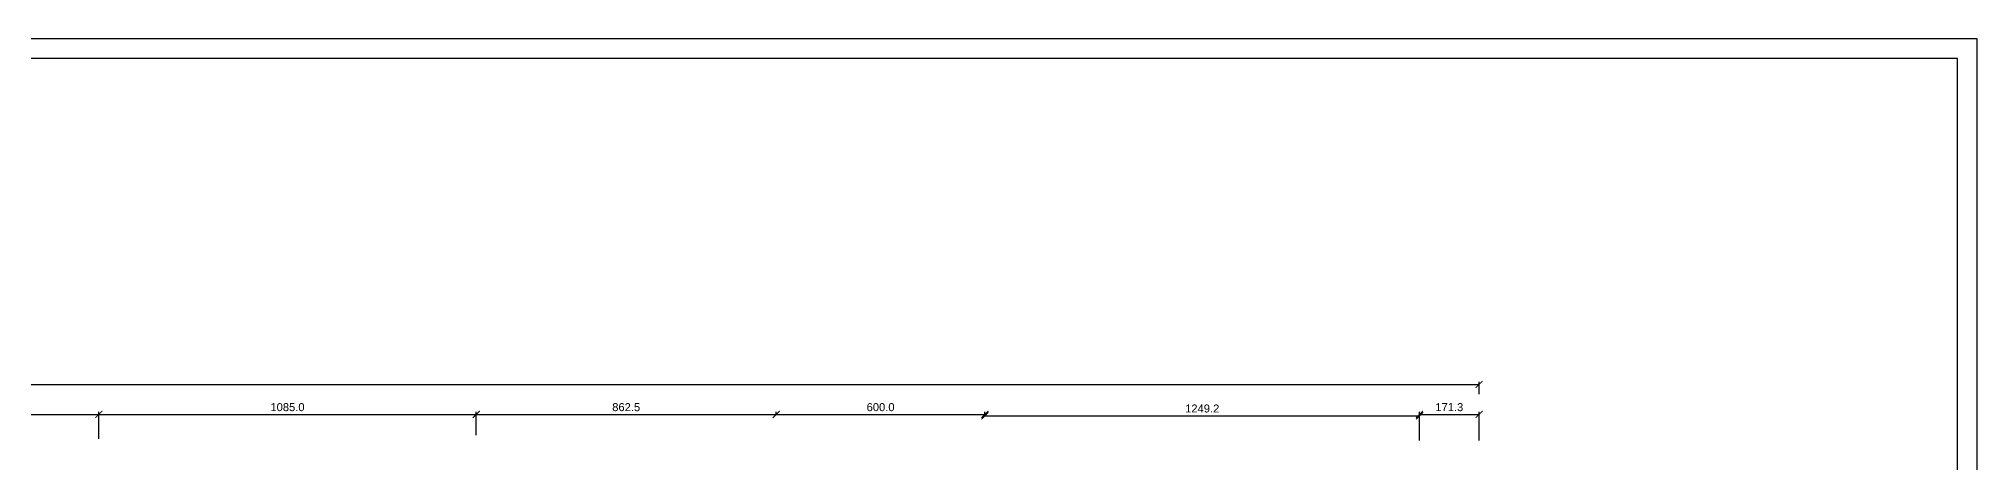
# Model space of a CAD drawing. Extents: x 53439 to 79867, y -144071 to -73305.
# Drawn here: x 68697 to 74269, y -136049 to -134833 of the extents above; entities that cross this region are included whole.
import ezdxf

# ---------------------------------------------------------------- set-up
doc = ezdxf.new("R2010")
doc.units = 0
doc.header["$LTSCALE"] = 0.1
doc.header["$MEASUREMENT"] = 0
doc.header["$PDMODE"] = 35
doc.header["$PDSIZE"] = -0.8
doc.layers.get('DEFPOINTS').update_dxf_attribs({"linetype": 'CONTINUOUS'})
for name, color, linetype in [('BOR', 200, 'CONTINUOUS'), ('BOR1', 230, 'CONTINUOUS'), ('WALL', 6, 'CONTINUOUS'), ('WIN', 102, 'CONTINUOUS')]:
    doc.layers.add(name, color=color, linetype=linetype)
doc.styles.add('1MM', font='arial.ttf')
doc.dimstyles.new('KRI', dxfattribs={"dimtxt": 23, "dimasz": 20, "dimexe": 7, "dimexo": 0, "dimgap": 9, "dimtad": 1, "dimdec": 1, "dimzin": 1, "dimtxsty": '1MM', "dimblk": 'ARCHTICK', "dimcen": 0.5, "dimclrd": 252, "dimclre": 252, "dimclrt": 7, "dimaunit": 1, "dimadec": 8, "dimazin": 3, "dimtfac": 1, "dimtdec": 1, "dimtmove": 0, "dimatfit": 3})

# ---------------------------------------------------------------- blocks, each defined once
blk = doc.blocks.new('_ARCHTICK')
at = {"layer": 'WALL', "color": 0, "const_width": 0.15}
blk.add_lwpolyline([(-0.5, -0.5), (0.5, 0.5)], dxfattribs=at)
blk = doc.blocks.new('*D391')
at = {"layer": 'DEFPOINTS', "color": 0, "linetype": 'CONTINUOUS', "ltscale": 0.1}
for p in [(68869.3, -135911.6), (67784.3, -135972), (68869.3, -135981.6)]:
    blk.add_point(p, dxfattribs=at)
at = {"layer": 'WIN', "color": 252, "linetype": 'CONTINUOUS', "ltscale": 0.1}
for p, q in [((67784.3, -135972), (67784.3, -135904.6)), ((67784.3, -135911.6), (68869.3, -135911.6)), ((68869.3, -135981.6), (68869.3, -135904.6))]:
    blk.add_line(p, q, dxfattribs=at)
at = {"layer": 'WIN', "color": 252, "linetype": 'CONTINUOUS', "ltscale": 0.1, "xscale": 20, "yscale": 20, "zscale": 20, "rotation": 180}
blk.add_blockref('_ARCHTICK', (67784.3, -135911.6), dxfattribs=at)
at = {"layer": 'WIN', "color": 252, "linetype": 'CONTINUOUS', "ltscale": 0.1, "xscale": 20, "yscale": 20, "zscale": 20}
blk.add_blockref('_ARCHTICK', (68869.3, -135911.6), dxfattribs=at)
at = {"layer": 'WIN', "color": 7, "linetype": 'CONTINUOUS', "ltscale": 0.1, "insert": (68326.8, -135890.9), "char_height": 23, "attachment_point": 5, "style": '1MM'}
blk.add_mtext('1085.0', dxfattribs=at)
blk = doc.blocks.new('*D392')
at = {"layer": 'DEFPOINTS', "color": 0, "linetype": 'CONTINUOUS', "ltscale": 0.1}
for p in [(69954.3, -135911.6), (68869.3, -135981.6), (69954.3, -135970.8)]:
    blk.add_point(p, dxfattribs=at)
at = {"layer": 'WIN', "color": 252, "linetype": 'CONTINUOUS', "ltscale": 0.1}
for p, q in [((68869.3, -135981.6), (68869.3, -135904.6)), ((68869.3, -135911.6), (69954.3, -135911.6)), ((69954.3, -135970.8), (69954.3, -135904.6))]:
    blk.add_line(p, q, dxfattribs=at)
at = {"layer": 'WIN', "color": 252, "linetype": 'CONTINUOUS', "ltscale": 0.1, "xscale": 20, "yscale": 20, "zscale": 20, "rotation": 180}
blk.add_blockref('_ARCHTICK', (68869.3, -135911.6), dxfattribs=at)
at = {"layer": 'WIN', "color": 252, "linetype": 'CONTINUOUS', "ltscale": 0.1, "xscale": 20, "yscale": 20, "zscale": 20}
blk.add_blockref('_ARCHTICK', (69954.3, -135911.6), dxfattribs=at)
at = {"layer": 'WIN', "color": 7, "linetype": 'CONTINUOUS', "ltscale": 0.1, "insert": (69411.8, -135890.9), "char_height": 23, "attachment_point": 5, "style": '1MM'}
blk.add_mtext('1085.0', dxfattribs=at)
blk = doc.blocks.new('*D393')
at = {"layer": 'DEFPOINTS', "color": 0, "linetype": 'CONTINUOUS', "ltscale": 0.1}
for p in [(70816.8, -135911.6), (70816.8, -135911.6), (69954.3, -135970.8)]:
    blk.add_point(p, dxfattribs=at)
at = {"layer": 'WIN', "color": 252, "linetype": 'CONTINUOUS', "ltscale": 0.1}
for p, q in [((69954.3, -135970.8), (69954.3, -135904.6)), ((69954.3, -135911.6), (70816.8, -135911.6)), ((70816.8, -135911.6), (70816.8, -135904.6))]:
    blk.add_line(p, q, dxfattribs=at)
at = {"layer": 'WIN', "color": 252, "linetype": 'CONTINUOUS', "ltscale": 0.1, "xscale": 20, "yscale": 20, "zscale": 20, "rotation": 180}
blk.add_blockref('_ARCHTICK', (69954.3, -135911.6), dxfattribs=at)
at = {"layer": 'WIN', "color": 252, "linetype": 'CONTINUOUS', "ltscale": 0.1, "xscale": 20, "yscale": 20, "zscale": 20}
blk.add_blockref('_ARCHTICK', (70816.8, -135911.6), dxfattribs=at)
at = {"layer": 'WIN', "color": 7, "linetype": 'CONTINUOUS', "ltscale": 0.1, "insert": (70385.5, -135890.9), "char_height": 23, "attachment_point": 5, "style": '1MM'}
blk.add_mtext('862.5', dxfattribs=at)
blk = doc.blocks.new('*D363')
at = {"layer": 'DEFPOINTS', "color": 0, "linetype": 'CONTINUOUS', "ltscale": 0.1}
for p in [(70816.8, -135911.6), (71416.8, -135911.6), (71416.8, -135915.6)]:
    blk.add_point(p, dxfattribs=at)
at = {"layer": 'WIN', "color": 252, "linetype": 'CONTINUOUS', "ltscale": 0.1}
for p, q in [((70816.8, -135911.6), (70816.8, -135904.6)), ((70816.8, -135911.6), (71416.8, -135911.6)), ((71416.8, -135915.6), (71416.8, -135904.6))]:
    blk.add_line(p, q, dxfattribs=at)
at = {"layer": 'WIN', "color": 252, "linetype": 'CONTINUOUS', "ltscale": 0.1, "xscale": 20, "yscale": 20, "zscale": 20, "rotation": 180}
blk.add_blockref('_ARCHTICK', (70816.8, -135911.6), dxfattribs=at)
at = {"layer": 'WIN', "color": 252, "linetype": 'CONTINUOUS', "ltscale": 0.1, "xscale": 20, "yscale": 20, "zscale": 20}
blk.add_blockref('_ARCHTICK', (71416.8, -135911.6), dxfattribs=at)
at = {"layer": 'WIN', "color": 7, "linetype": 'CONTINUOUS', "ltscale": 0.1, "insert": (71116.8, -135890.9), "char_height": 23, "attachment_point": 5, "style": '1MM'}
blk.add_mtext('600.0', dxfattribs=at)
blk = doc.blocks.new('*D364')
at = {"layer": 'DEFPOINTS', "color": 0, "linetype": 'CONTINUOUS', "ltscale": 0.1}
for p in [(71416.8, -135915.6), (72666, -135915.6, 0), (72666, -135915.6)]:
    blk.add_point(p, dxfattribs=at)
at = {"layer": 'WIN', "color": 252, "linetype": 'CONTINUOUS', "ltscale": 0.1}
for p, q in [((71416.8, -135915.6), (71416.8, -135908.6)), ((72666, -135915.6), (72666, -135908.6)), ((71416.8, -135915.6), (72666, -135915.6))]:
    blk.add_line(p, q, dxfattribs=at)
at = {"layer": 'WIN', "color": 252, "linetype": 'CONTINUOUS', "ltscale": 0.1, "xscale": 20, "yscale": 20, "zscale": 20, "rotation": 180}
blk.add_blockref('_ARCHTICK', (71416.8, -135915.6), dxfattribs=at)
at = {"layer": 'WIN', "color": 252, "linetype": 'CONTINUOUS', "ltscale": 0.1, "xscale": 20, "yscale": 20, "zscale": 20}
blk.add_blockref('_ARCHTICK', (72666, -135915.6), dxfattribs=at)
at = {"layer": 'WIN', "color": 7, "linetype": 'CONTINUOUS', "ltscale": 0.1, "insert": (72041.4, -135894.8), "char_height": 23, "attachment_point": 5, "style": '1MM'}
blk.add_mtext('1249.2', dxfattribs=at)
blk = doc.blocks.new('*D365')
at = {"layer": 'DEFPOINTS', "color": 0, "linetype": 'CONTINUOUS', "ltscale": 0.1}
for p in [(63141.8, -135853.7), (72837.4, -135825.5), (72837.4, -135853.7, 0)]:
    blk.add_point(p, dxfattribs=at)
at = {"layer": 'WIN', "color": 252, "linetype": 'CONTINUOUS', "ltscale": 0.1}
for p, q in [((63141.8, -135853.7), (63141.8, -135818.5)), ((63141.8, -135825.5), (72837.4, -135825.5)), ((72837.4, -135853.7), (72837.4, -135818.5))]:
    blk.add_line(p, q, dxfattribs=at)
at = {"layer": 'WIN', "color": 252, "linetype": 'CONTINUOUS', "ltscale": 0.1, "xscale": 20, "yscale": 20, "zscale": 20, "rotation": 180}
blk.add_blockref('_ARCHTICK', (63141.8, -135825.5), dxfattribs=at)
at = {"layer": 'WIN', "color": 252, "linetype": 'CONTINUOUS', "ltscale": 0.1, "xscale": 20, "yscale": 20, "zscale": 20}
blk.add_blockref('_ARCHTICK', (72837.4, -135825.5), dxfattribs=at)
at = {"layer": 'WIN', "color": 7, "linetype": 'CONTINUOUS', "ltscale": 0.1, "insert": (67989.6, -135804.8), "char_height": 23, "attachment_point": 5, "style": '1MM'}
blk.add_mtext('9695.6', dxfattribs=at)
blk = doc.blocks.new('*D394')
at = {"layer": 'DEFPOINTS', "color": 0, "linetype": 'CONTINUOUS', "ltscale": 0.1}
for p in [(72837.4, -135911.6), (72666, -135986.9, 0), (72837.4, -135986.9, 0)]:
    blk.add_point(p, dxfattribs=at)
at = {"layer": 'WIN', "color": 252, "linetype": 'CONTINUOUS', "ltscale": 0.1}
for p, q in [((72666, -135986.9), (72666, -135904.6)), ((72666, -135911.6), (72837.4, -135911.6)), ((72837.4, -135986.9), (72837.4, -135904.6))]:
    blk.add_line(p, q, dxfattribs=at)
at = {"layer": 'WIN', "color": 252, "linetype": 'CONTINUOUS', "ltscale": 0.1, "xscale": 20, "yscale": 20, "zscale": 20, "rotation": 180}
blk.add_blockref('_ARCHTICK', (72666, -135911.6), dxfattribs=at)
at = {"layer": 'WIN', "color": 252, "linetype": 'CONTINUOUS', "ltscale": 0.1, "xscale": 20, "yscale": 20, "zscale": 20}
blk.add_blockref('_ARCHTICK', (72837.4, -135911.6), dxfattribs=at)
at = {"layer": 'WIN', "color": 7, "linetype": 'CONTINUOUS', "ltscale": 0.1, "insert": (72751.7, -135890.9), "char_height": 23, "attachment_point": 5, "style": '1MM'}
blk.add_mtext('171.3', dxfattribs=at)

msp = doc.modelspace()

# ---------------------------------------------------------------- linework, layer by layer
at = {"layer": 'BOR'}
msp.add_lwpolyline([(74212.79, -134889.08), (58004.97, -134889.08), (58004.97, -143080.37), (74212.79, -143080.37)], close=True, dxfattribs=at)
at = {"layer": 'BOR1'}
msp.add_lwpolyline([(74269.31, -134832.56), (57948.44, -134832.56), (57948.44, -143136.89), (74269.31, -143136.89)], close=True, dxfattribs=at)

# ---------------------------------------------------------------- dimensions: what is measured, and where the dimension line sits
at = {"layer": 'WIN', "linetype": 'CONTINUOUS', "ltscale": 0.1}
for base, p1, p2, picture, middle in [((72837.39, -135825.54, -10.81), (63141.76, -135853.71, -10.81), (72837.39, -135853.71, -10.81), '*D365', (67989.58, -135804.8, -10.81)), ((72837.39, -135911.63, -10.81), (72666.05, -135986.86, -10.81), (72837.39, -135986.86, -10.81), '*D394', (72751.72, -135890.88, -10.81))]:
    dim = msp.add_linear_dim(base=base, p1=p1, p2=p2, dimstyle='KRI', dxfattribs=at)
    dim.commit()
    dim.dimension.update_dxf_attribs({"geometry": picture, "text_midpoint": middle})
for base, p1, p2, picture, middle in [((68869.26, -135911.63, -10.81), (67784.26, -135972, -10.81), (68869.26, -135981.58, -10.81), '*D391', (68326.76, -135890.89, -10.81)), ((69954.26, -135911.63, -10.81), (68869.26, -135981.58, -10.81), (69954.26, -135970.84, -10.81), '*D392', (69411.76, -135890.89, -10.81)), ((70816.8, -135911.63, -10.81), (69954.26, -135970.84, -10.81), (70816.8, -135911.63, -10.81), '*D393', (70385.53, -135890.89, -10.81)), ((71416.8, -135911.63, -10.81), (70816.8, -135911.63, -10.81), (71416.8, -135915.58, -10.81), '*D363', (71116.8, -135890.89, -10.81)), ((72666.0463, -135915.5817, -10.8066), (71416.8046, -135915.5817, -10.8066), (72666.0463, -135915.5817, -10.8066), '*D364', (72041.4254, -135894.8385, -10.8066))]:
    dim = msp.add_linear_dim(base=base, p1=p1, p2=p2, dimstyle='KRI', override={"dimtmove": 1}, dxfattribs=at)
    dim.commit()
    dim.dimension.update_dxf_attribs({"geometry": picture, "text_midpoint": middle})

doc.saveas('drawing.dxf')
